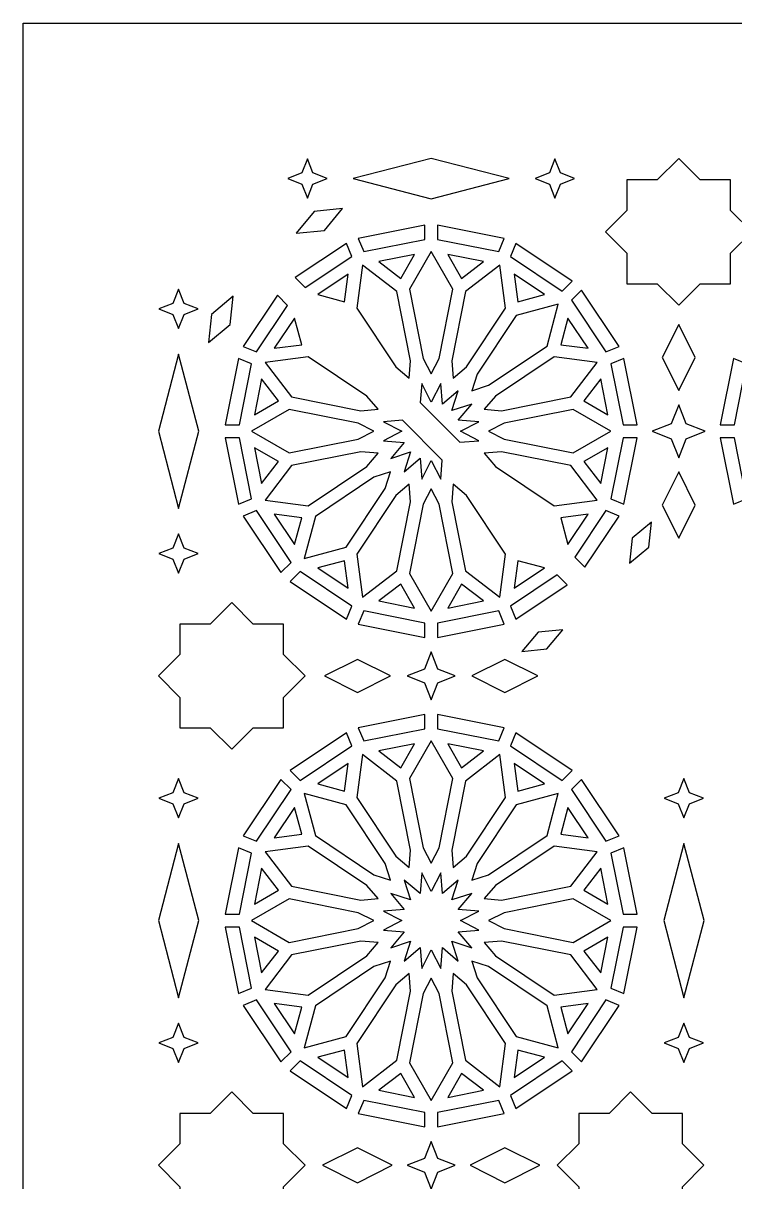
# Model space of a CAD drawing. Header units: millimetres. Extents: x 5 to 6335, y 27 to 2435.
# Drawn here: x 5285 to 5459.6, y 2150.9 to 2435 of the extents above; entities that cross this region are included whole.
import ezdxf

# ---------------------------------------------------------------- set-up
doc = ezdxf.new("R2010")
doc.units = ezdxf.units.MM
doc.layers.add('CUT', color=1, linetype='CONTINUOUS')

msp = doc.modelspace()

# ---------------------------------------------------------------- linework, layer by layer
at = {"layer": 'CUT'}
for points in [[(6335.16, 2434.99), (6335.16, 1034.84), (5285.01, 1034.84), (5285.01, 2434.99)], [(5356.091, 2398.253), (5354.728, 2401.711), (5353.365, 2398.253), (5349.907, 2396.89), (5353.365, 2395.527), (5354.728, 2392.069), (5356.091, 2395.527), (5359.549, 2396.89)], [(5404.214, 2396.89), (5385.085, 2401.838), (5365.956, 2396.89), (5385.085, 2391.942)], [(5416.805, 2398.253), (5415.442, 2401.711), (5414.079, 2398.253), (5410.621, 2396.89), (5414.079, 2395.527), (5415.442, 2392.069), (5416.805, 2395.527), (5420.263, 2396.89)], [(5458.516, 2389.092), (5458.516, 2396.542), (5451.067, 2396.542), (5445.799, 2401.809), (5440.532, 2396.542), (5433.083, 2396.542), (5433.083, 2389.092), (5427.815, 2383.825), (5433.083, 2378.558), (5433.083, 2371.108), (5440.532, 2371.108), (5445.799, 2365.841), (5451.067, 2371.108), (5458.516, 2371.108), (5458.516, 2378.558), (5463.783, 2383.825)], [(5363.334, 2389.53), (5356.416, 2388.833), (5351.971, 2383.488), (5358.888, 2384.185)], [(5383.51, 2385.446), (5367.203, 2382.201), (5368.536, 2378.986), (5383.51, 2381.964)], [(5402.967, 2382.201), (5386.66, 2385.446), (5386.66, 2381.964), (5401.634, 2378.986)], [(5354.202, 2370.147), (5365.625, 2377.78), (5364.293, 2380.996), (5351.74, 2372.608)], [(5404.545, 2377.78), (5417.239, 2369.298), (5419.701, 2371.759), (5405.877, 2380.996)], [(5372.251, 2376.513), (5377.632, 2372.384), (5381.023, 2378.258)], [(5387.036, 2352.801), (5390.412, 2369.766), (5385.085, 2378.992), (5379.758, 2369.766), (5383.134, 2352.801), (5385.085, 2348.991)], [(5389.147, 2378.258), (5392.538, 2372.384), (5397.919, 2376.513)], [(5380.043, 2352.187), (5376.669, 2369.152), (5368.217, 2375.636), (5366.827, 2365.075), (5376.437, 2350.692), (5379.698, 2347.92)], [(5393.733, 2350.692), (5403.343, 2365.075), (5401.953, 2375.636), (5393.501, 2369.152), (5390.127, 2352.187), (5390.472, 2347.92)], [(5357.309, 2368.435), (5363.861, 2366.679), (5364.746, 2373.405)], [(5405.424, 2373.405), (5406.309, 2366.679), (5412.861, 2368.435)], [(5323.11, 2360.094), (5324.473, 2363.552), (5327.931, 2364.915), (5324.473, 2366.278), (5323.11, 2369.736), (5321.747, 2366.278), (5318.289, 2364.915), (5321.747, 2363.552)], [(5335.815, 2361.112), (5336.512, 2368.029), (5331.167, 2363.584), (5330.47, 2356.666)], [(5347.392, 2368.26), (5339.004, 2355.707), (5342.22, 2354.375), (5349.853, 2365.798)], [(5419.468, 2367.069), (5427.95, 2354.375), (5431.166, 2355.707), (5421.929, 2369.531)], [(5399.113, 2346.182), (5413.495, 2355.792), (5416.252, 2366.082), (5405.962, 2363.325), (5396.352, 2348.943), (5395.038, 2344.868)], [(5346.595, 2355.254), (5353.321, 2356.139), (5351.565, 2362.691)], [(5418.605, 2362.691), (5416.849, 2356.139), (5423.575, 2355.254)], [(5445.799, 2344.898), (5449.853, 2353.005), (5445.799, 2361.111), (5441.746, 2353.005)], [(5328.057, 2334.915), (5323.11, 2353.819), (5318.163, 2334.915), (5323.11, 2316.011)], [(5338.036, 2336.49), (5341.014, 2351.464), (5337.799, 2352.797), (5334.554, 2336.49)], [(5372.08, 2340.302), (5369.308, 2343.563), (5354.925, 2353.173), (5344.364, 2351.783), (5350.848, 2343.331), (5367.813, 2339.957)], [(5402.357, 2339.957), (5419.322, 2343.331), (5425.806, 2351.783), (5415.245, 2353.173), (5400.862, 2343.563), (5398.09, 2340.302)], [(5429.156, 2351.464), (5432.134, 2336.49), (5435.616, 2336.49), (5432.371, 2352.797)], [(5459.227, 2352.797), (5455.983, 2336.49), (5459.464, 2336.49), (5462.443, 2351.464)], [(5341.742, 2338.977), (5347.616, 2342.368), (5343.487, 2347.749)], [(5426.683, 2347.749), (5422.554, 2342.368), (5428.428, 2338.977)], [(5392.142, 2332.208), (5396.802, 2332.584), (5392.252, 2334.915), (5396.802, 2337.246), (5391.707, 2337.658), (5395.018, 2341.553), (5390.154, 2339.984), (5391.723, 2344.848), (5387.828, 2341.537), (5387.416, 2346.632), (5385.085, 2342.082), (5382.754, 2346.632), (5382.378, 2341.972)], [(5447.636, 2336.752), (5445.799, 2341.411), (5443.962, 2336.752), (5439.303, 2334.915), (5443.962, 2333.078), (5445.799, 2328.419), (5447.636, 2333.078), (5452.295, 2334.915)], [(5371.009, 2334.915), (5367.199, 2336.866), (5350.234, 2340.242), (5341.008, 2334.915), (5350.234, 2329.588), (5367.199, 2332.964)], [(5402.971, 2332.964), (5419.936, 2329.588), (5429.162, 2334.915), (5419.936, 2340.242), (5402.971, 2336.866), (5399.161, 2334.915)], [(5378.028, 2337.622), (5373.368, 2337.246), (5377.918, 2334.915), (5373.368, 2332.584), (5378.463, 2332.172), (5375.152, 2328.277), (5380.016, 2329.846), (5378.447, 2324.982), (5382.342, 2328.293), (5382.754, 2323.198), (5385.085, 2327.748), (5387.416, 2323.198), (5387.792, 2327.858)], [(5341.014, 2318.366), (5338.036, 2333.34), (5334.554, 2333.34), (5337.799, 2317.033)], [(5432.134, 2333.34), (5429.156, 2318.366), (5432.371, 2317.033), (5435.616, 2333.34)], [(5455.983, 2333.34), (5459.227, 2317.033), (5462.443, 2318.366), (5459.464, 2333.34)], [(5343.487, 2322.081), (5347.616, 2327.462), (5341.742, 2330.853)], [(5372.08, 2329.528), (5367.813, 2329.873), (5350.848, 2326.499), (5344.364, 2318.047), (5354.925, 2316.657), (5369.308, 2326.267)], [(5400.862, 2326.267), (5415.245, 2316.657), (5425.806, 2318.047), (5419.322, 2326.499), (5402.357, 2329.873), (5398.09, 2329.528)], [(5428.428, 2330.853), (5422.554, 2327.462), (5426.683, 2322.081)], [(5375.132, 2324.962), (5371.057, 2323.648), (5356.675, 2314.038), (5353.918, 2303.748), (5364.208, 2306.505), (5373.818, 2320.887)], [(5445.799, 2308.719), (5449.853, 2316.825), (5445.799, 2324.931), (5441.746, 2316.825)], [(5379.698, 2321.91), (5376.437, 2319.138), (5366.827, 2304.755), (5368.217, 2294.194), (5376.669, 2300.678), (5380.043, 2317.643)], [(5390.472, 2321.91), (5390.127, 2317.643), (5393.501, 2300.678), (5401.953, 2294.194), (5403.343, 2304.755), (5393.733, 2319.138)], [(5385.085, 2320.839), (5383.134, 2317.029), (5379.758, 2300.064), (5385.085, 2290.838), (5390.412, 2300.064), (5387.036, 2317.029)], [(5339.004, 2314.123), (5348.241, 2300.299), (5350.702, 2302.761), (5342.22, 2315.455)], [(5351.565, 2307.139), (5353.321, 2313.691), (5346.595, 2314.576)], [(5423.575, 2314.576), (5416.849, 2313.691), (5418.605, 2307.139)], [(5422.778, 2301.57), (5431.166, 2314.123), (5427.95, 2315.455), (5420.317, 2304.032)], [(5433.738, 2302.593), (5438.47, 2306.529), (5439.088, 2312.655), (5434.355, 2308.718)], [(5323.11, 2300.094), (5324.473, 2303.552), (5327.931, 2304.915), (5324.473, 2306.278), (5323.11, 2309.736), (5321.747, 2306.278), (5318.289, 2304.915), (5321.747, 2303.552)], [(5364.746, 2296.425), (5363.861, 2303.151), (5357.309, 2301.395)], [(5412.861, 2301.395), (5406.309, 2303.151), (5405.424, 2296.425)], [(5350.469, 2298.071), (5364.293, 2288.834), (5365.625, 2292.05), (5352.931, 2300.532)], [(5415.968, 2299.683), (5404.545, 2292.05), (5405.877, 2288.834), (5418.43, 2297.222)], [(5381.023, 2291.572), (5377.632, 2297.446), (5372.251, 2293.317)], [(5397.919, 2293.317), (5392.538, 2297.446), (5389.147, 2291.572)], [(5336.175, 2256.931), (5341.442, 2262.198), (5348.892, 2262.198), (5348.892, 2269.648), (5354.159, 2274.915), (5348.892, 2280.182), (5348.892, 2287.632), (5341.442, 2287.632), (5336.175, 2292.899), (5330.908, 2287.632), (5323.458, 2287.632), (5323.458, 2280.182), (5318.191, 2274.915), (5323.458, 2269.648), (5323.458, 2262.198), (5330.908, 2262.198)], [(5367.203, 2287.629), (5383.51, 2284.384), (5383.51, 2287.866), (5368.536, 2290.844)], [(5386.66, 2284.384), (5402.967, 2287.629), (5401.634, 2290.844), (5386.66, 2287.866)], [(5411.282, 2285.645), (5407.345, 2280.912), (5413.471, 2281.53), (5417.407, 2286.262)], [(5366.995, 2278.968), (5358.888, 2274.915), (5366.995, 2270.862), (5375.101, 2274.915)], [(5385.085, 2269.039), (5386.747, 2273.253), (5390.961, 2274.915), (5386.747, 2276.577), (5385.085, 2280.791), (5383.423, 2276.577), (5379.209, 2274.915), (5383.423, 2273.253)], [(5403.175, 2278.968), (5395.068, 2274.915), (5403.175, 2270.862), (5411.281, 2274.915)], [(5368.536, 2258.986), (5383.51, 2261.964), (5383.51, 2265.446), (5367.203, 2262.201)], [(5386.66, 2261.964), (5401.634, 2258.986), (5402.967, 2262.201), (5386.66, 2265.446)], [(5352.931, 2249.298), (5365.625, 2257.78), (5364.293, 2260.996), (5350.469, 2251.759)], [(5385.085, 2228.991), (5387.036, 2232.801), (5390.412, 2249.766), (5385.085, 2258.992), (5379.758, 2249.766), (5383.134, 2232.801)], [(5419.701, 2251.759), (5405.877, 2260.996), (5404.545, 2257.78), (5417.239, 2249.298)], [(5377.632, 2252.384), (5381.023, 2258.258), (5372.251, 2256.513)], [(5392.538, 2252.384), (5397.919, 2256.513), (5389.147, 2258.258)], [(5357.309, 2248.435), (5363.861, 2246.679), (5364.746, 2253.405)], [(5379.698, 2227.92), (5380.043, 2232.187), (5376.669, 2249.152), (5368.217, 2255.636), (5366.827, 2245.075), (5376.437, 2230.692)], [(5390.472, 2227.92), (5393.733, 2230.692), (5403.343, 2245.075), (5401.953, 2255.636), (5393.501, 2249.152), (5390.127, 2232.187)], [(5406.309, 2246.679), (5412.861, 2248.435), (5405.424, 2253.405)], [(5323.11, 2240.094), (5324.473, 2243.552), (5327.931, 2244.915), (5324.473, 2246.278), (5323.11, 2249.736), (5321.747, 2246.278), (5318.289, 2244.915), (5321.747, 2243.552)], [(5342.22, 2234.375), (5350.702, 2247.069), (5348.241, 2249.531), (5339.004, 2235.707)], [(5431.166, 2235.707), (5421.929, 2249.531), (5419.468, 2247.069), (5427.95, 2234.375)], [(5447.06, 2240.094), (5448.423, 2243.552), (5451.881, 2244.915), (5448.423, 2246.278), (5447.06, 2249.736), (5445.697, 2246.278), (5442.239, 2244.915), (5445.697, 2243.552)], [(5375.132, 2224.868), (5373.818, 2228.943), (5364.208, 2243.325), (5353.918, 2246.082), (5356.675, 2235.792), (5371.057, 2226.182)], [(5395.038, 2224.868), (5399.113, 2226.182), (5413.495, 2235.792), (5416.252, 2246.082), (5405.962, 2243.325), (5396.352, 2228.943)], [(5346.595, 2235.254), (5353.321, 2236.139), (5351.565, 2242.691)], [(5416.849, 2236.139), (5423.575, 2235.254), (5418.605, 2242.691)], [(5328.057, 2214.915), (5323.11, 2233.819), (5318.163, 2214.915), (5323.11, 2196.011)], [(5452.007, 2214.915), (5447.06, 2233.819), (5442.113, 2214.915), (5447.06, 2196.011)], [(5338.036, 2216.49), (5341.014, 2231.464), (5337.799, 2232.797), (5334.554, 2216.49)], [(5372.08, 2220.302), (5369.308, 2223.563), (5354.925, 2233.173), (5344.364, 2231.783), (5350.848, 2223.331), (5367.813, 2219.957)], [(5398.09, 2220.302), (5402.357, 2219.957), (5419.322, 2223.331), (5425.806, 2231.783), (5415.245, 2233.173), (5400.862, 2223.563)], [(5435.616, 2216.49), (5432.371, 2232.797), (5429.156, 2231.464), (5432.134, 2216.49)], [(5341.742, 2218.977), (5347.616, 2222.368), (5343.487, 2227.749)], [(5422.554, 2222.368), (5428.428, 2218.977), (5426.683, 2227.749)], [(5387.416, 2203.198), (5387.828, 2208.293), (5391.723, 2204.982), (5390.154, 2209.846), (5395.018, 2208.277), (5391.707, 2212.172), (5396.802, 2212.584), (5392.252, 2214.915), (5396.802, 2217.246), (5391.707, 2217.658), (5395.018, 2221.553), (5390.154, 2219.984), (5391.723, 2224.848), (5387.828, 2221.537), (5387.416, 2226.632), (5385.085, 2222.082), (5382.754, 2226.632), (5382.342, 2221.537), (5378.447, 2224.848), (5380.016, 2219.984), (5375.152, 2221.553), (5378.463, 2217.658), (5373.368, 2217.246), (5377.918, 2214.915), (5373.368, 2212.584), (5378.463, 2212.172), (5375.152, 2208.277), (5380.016, 2209.846), (5378.447, 2204.982), (5382.342, 2208.293), (5382.754, 2203.198), (5385.085, 2207.748)], [(5371.009, 2214.915), (5367.199, 2216.866), (5350.234, 2220.242), (5341.008, 2214.915), (5350.234, 2209.588), (5367.199, 2212.964)], [(5399.161, 2214.915), (5402.971, 2212.964), (5419.936, 2209.588), (5429.162, 2214.915), (5419.936, 2220.242), (5402.971, 2216.866)], [(5341.014, 2198.366), (5338.036, 2213.34), (5334.554, 2213.34), (5337.799, 2197.033)], [(5343.487, 2202.081), (5347.616, 2207.462), (5341.742, 2210.853)], [(5428.428, 2210.853), (5422.554, 2207.462), (5426.683, 2202.081)], [(5432.371, 2197.033), (5435.616, 2213.34), (5432.134, 2213.34), (5429.156, 2198.366)], [(5372.08, 2209.528), (5367.813, 2209.873), (5350.848, 2206.499), (5344.364, 2198.047), (5354.925, 2196.657), (5369.308, 2206.267)], [(5400.862, 2206.267), (5415.245, 2196.657), (5425.806, 2198.047), (5419.322, 2206.499), (5402.357, 2209.873), (5398.09, 2209.528)], [(5375.132, 2204.962), (5371.057, 2203.648), (5356.675, 2194.038), (5353.918, 2183.748), (5364.208, 2186.505), (5373.818, 2200.887)], [(5395.038, 2204.962), (5396.352, 2200.887), (5405.962, 2186.505), (5416.252, 2183.748), (5413.495, 2194.038), (5399.113, 2203.648)], [(5379.698, 2201.91), (5376.437, 2199.138), (5366.827, 2184.755), (5368.217, 2174.194), (5376.669, 2180.678), (5380.043, 2197.643)], [(5385.085, 2200.839), (5383.134, 2197.029), (5379.758, 2180.064), (5385.085, 2170.838), (5390.412, 2180.064), (5387.036, 2197.029)], [(5390.472, 2201.91), (5390.127, 2197.643), (5393.501, 2180.678), (5401.953, 2174.194), (5403.343, 2184.755), (5393.733, 2199.138)], [(5339.004, 2194.123), (5348.241, 2180.299), (5350.702, 2182.761), (5342.22, 2195.455)], [(5351.565, 2187.139), (5353.321, 2193.691), (5346.595, 2194.576)], [(5423.575, 2194.576), (5416.849, 2193.691), (5418.605, 2187.139)], [(5421.929, 2180.299), (5431.166, 2194.123), (5427.95, 2195.455), (5419.468, 2182.761)], [(5323.11, 2180.094), (5324.473, 2183.552), (5327.931, 2184.915), (5324.473, 2186.278), (5323.11, 2189.736), (5321.747, 2186.278), (5318.289, 2184.915), (5321.747, 2183.552)], [(5447.06, 2180.094), (5448.423, 2183.552), (5451.881, 2184.915), (5448.423, 2186.278), (5447.06, 2189.736), (5445.697, 2186.278), (5442.239, 2184.915), (5445.697, 2183.552)], [(5364.746, 2176.425), (5363.861, 2183.151), (5357.309, 2181.395)], [(5412.861, 2181.395), (5406.309, 2183.151), (5405.424, 2176.425)], [(5350.469, 2178.071), (5364.293, 2168.834), (5365.625, 2172.05), (5352.931, 2180.532)], [(5405.877, 2168.834), (5419.701, 2178.071), (5417.239, 2180.532), (5404.545, 2172.05)], [(5381.023, 2171.572), (5377.632, 2177.446), (5372.251, 2173.317)], [(5397.919, 2173.317), (5392.538, 2177.446), (5389.147, 2171.572)], [(5336.175, 2136.931), (5341.442, 2142.198), (5348.892, 2142.198), (5348.892, 2149.648), (5354.159, 2154.915), (5348.892, 2160.182), (5348.892, 2167.632), (5341.442, 2167.632), (5336.175, 2172.899), (5330.908, 2167.632), (5323.458, 2167.632), (5323.458, 2160.182), (5318.191, 2154.915), (5323.458, 2149.648), (5323.458, 2142.198), (5330.908, 2142.198)], [(5367.203, 2167.629), (5383.51, 2164.384), (5383.51, 2167.866), (5368.536, 2170.844)], [(5386.66, 2164.384), (5402.967, 2167.629), (5401.634, 2170.844), (5386.66, 2167.866)], [(5433.995, 2136.931), (5439.262, 2142.198), (5446.712, 2142.198), (5446.712, 2149.648), (5451.979, 2154.915), (5446.712, 2160.182), (5446.712, 2167.632), (5439.262, 2167.632), (5433.995, 2172.899), (5428.728, 2167.632), (5421.278, 2167.632), (5421.278, 2160.182), (5416.011, 2154.915), (5421.278, 2149.648), (5421.278, 2142.198), (5428.728, 2142.198)], [(5385.085, 2149.039), (5386.747, 2153.253), (5390.961, 2154.915), (5386.747, 2156.577), (5385.085, 2160.791), (5383.423, 2156.577), (5379.209, 2154.915), (5383.423, 2153.253)], [(5366.995, 2159.186), (5358.453, 2154.915), (5366.995, 2150.644), (5375.537, 2154.915)], [(5403.175, 2159.186), (5394.633, 2154.915), (5403.175, 2150.644), (5411.717, 2154.915)]]:
    msp.add_lwpolyline(points, close=True, dxfattribs=at)

doc.saveas('drawing.dxf')
